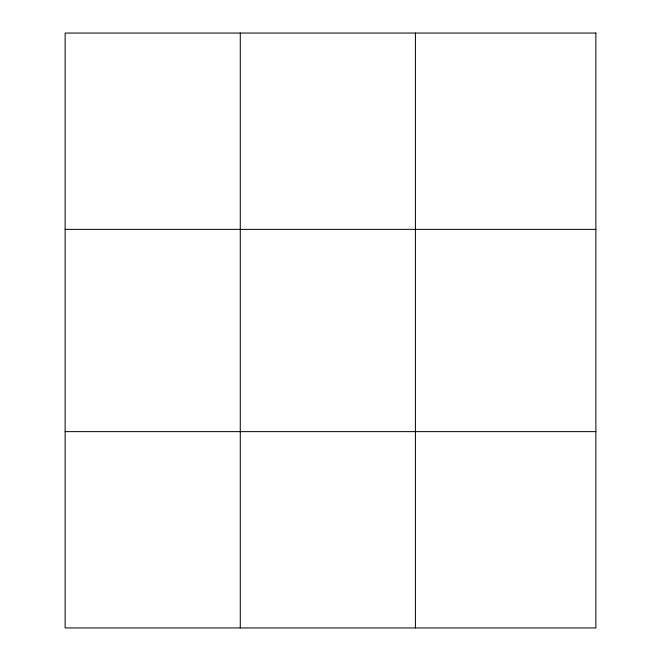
<?xml version="1.0" encoding="UTF-8"?>
<svg xmlns="http://www.w3.org/2000/svg" width="661" height="661" viewBox="0 0 661 661"><rect width="100%" height="100%" fill="white"/><g stroke="black" fill="none" stroke-linecap="round" stroke-linejoin="round"><path stroke-width="0.99" d="M240.274 627.95L240.274 33.05M415.414 627.95L415.414 33.05M65.133 229.367L595.867 229.367M65.133 431.633L595.867 431.633M595.867 33.05L595.867 627.95L65.133 627.95L65.133 33.05L595.867 33.05"/></g></svg>
